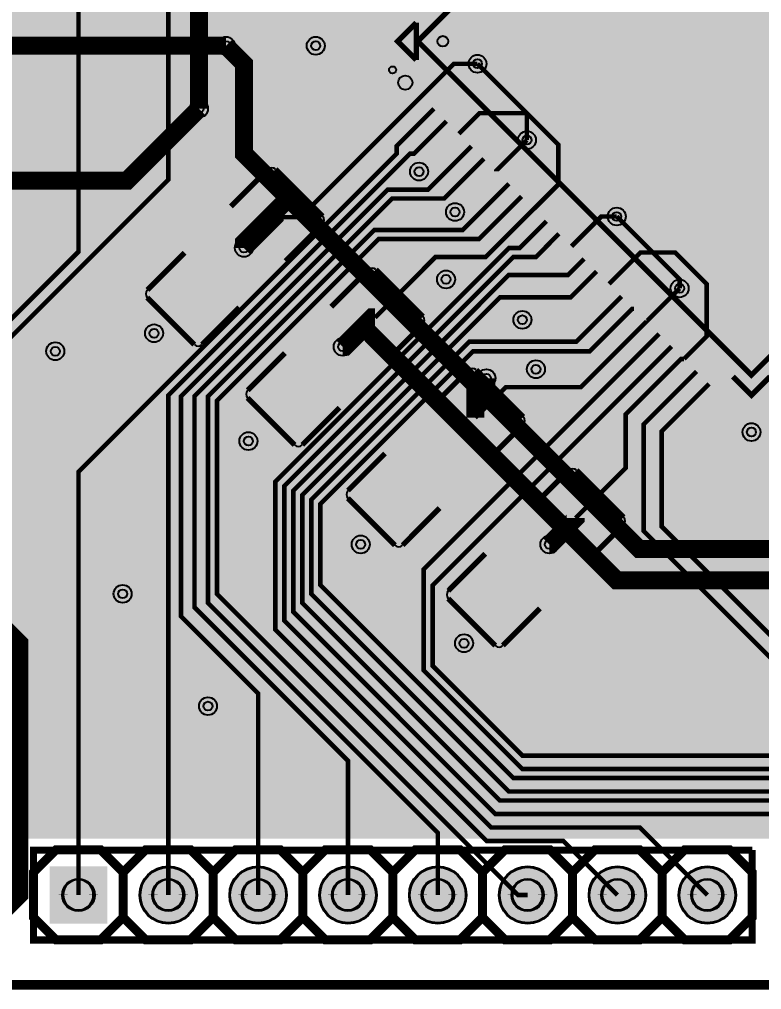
# Model space of a CAD drawing. Header units: millimetres. Extents: x -1 to 102, y -8 to 54.
# Drawn here: x 48.13 to 69.12, y -0.14 to 27.29 of the extents above; entities that cross this region are included whole.
import ezdxf

# ---------------------------------------------------------------- set-up
doc = ezdxf.new("R2010")
doc.units = ezdxf.units.MM
for name, color, linetype, true_color in [('BoardOutLine', 7, 'Continuous', 0xff00ff), ('BottomLayer', 7, 'Continuous', 0x0000ff), ('BottomSolderMaskLayer', 7, 'Continuous', 0xaa00ff), ('Document', 7, 'Continuous', 0xffffff), ('Hole', 7, 'Continuous', 0x222222), ('Multi-Layer', 7, 'Continuous', 0xc0c0c0), ('TopLayer', 7, 'Continuous', 0xff0000), ('TopPasteMaskLayer', 7, 'Continuous', 0x808080), ('TopSilkLayer', 7, 'Continuous', 0xffcc00), ('TopSolderMaskLayer', 7, 'Continuous', 0x800080)]:
    doc.layers.add(name, color=color, linetype=linetype, true_color=true_color)

msp = doc.modelspace()

# ---------------------------------------------------------------- hatches: boundary and pattern name
at = {"layer": 'BottomSilkLayer'}
msp.add_hatch(color=256, dxfattribs=at).paths.add_polyline_path([(42.44348488696983, 49.12369824739653), (91.44348488696983, 49.12369824739653), (91.44348488696983, 4.123698247396533), (42.44348488696983, 4.123698247396533), (42.44348488696983, 49.12369824739653)])
at = {"layer": 'BottomSolderMaskLayer'}
for points in [[(48.99212598425174, 3.346482092964152), (50.61772923545868, 3.346482092964152), (50.61772923545868, 1.7208788417577807), (48.99212598425174, 1.7208788417577807)], [(51.532131064262096, 2.533680467361023, 1), (53.157734315468595, 2.533680467361023, 1)], [(54.07213614427223, 2.533680467361023, 1), (55.69773939547873, 2.533680467361023, 1)], [(56.61214122428236, 2.533680467361023, 1), (58.23774447548886, 2.533680467361023, 1)], [(59.15214630429272, 2.533680467361023, 1), (60.77774955549922, 2.533680467361023, 1)], [(61.69215138430285, 2.533680467361023, 1), (63.31775463550935, 2.533680467361023, 1)], [(64.23215646431298, 2.533680467361023, 1), (65.85775971551949, 2.533680467361023, 1)], [(66.77216154432311, 2.533680467361023, 1), (68.39776479552962, 2.533680467361023, 1)]]:
    msp.add_hatch(color=256, dxfattribs=at).paths.add_polyline_path(points)
at = {"layer": 'Multi-Layer'}
for points in [[(49.017526035052015, 3.3210820421641074), (50.59232918465841, 3.3210820421641074), (50.59232918465841, 1.7462788925578252), (49.017526035052015, 1.7462788925578252)], [(51.5575311150622, 2.533680467361023, 1), (53.13233426466849, 2.533680467361023, 1)], [(54.09753619507233, 2.533680467361023, 1), (55.672339344678626, 2.533680467361023, 1)], [(56.63754127508246, 2.533680467361023, 1), (58.21234442468876, 2.533680467361023, 1)], [(59.17754635509282, 2.533680467361023, 1), (60.75234950469912, 2.533680467361023, 1)], [(61.717551435102955, 2.533680467361023, 1), (63.29235458470925, 2.533680467361023, 1)], [(64.25755651511308, 2.533680467361023, 1), (65.83235966471939, 2.533680467361023, 1)], [(66.79756159512321, 2.533680467361023, 1), (68.37236474472952, 2.533680467361023, 1)]]:
    msp.add_hatch(color=256, dxfattribs=at).paths.add_polyline_path(points)
at = {"layer": 'TopLayer'}
for points in [[(68.83413766827516, 33.38757937515879), (75.55166370332722, 26.670053340106733), (68.83413766827516, 19.952527305054673), (62.11661163322333, 26.670053340106733)], [(59.71248596845062, 25.83557092766323, -0.7853981633974483), (59.51448888549912, 26.033568010614726), (58.58113861879865, 25.10021774391414, -0.7853981633974483), (58.77913570175015, 24.902220660962644)], [(60.066054675588205, 25.48200222052576, -0.7853981633974483), (59.8680575926367, 25.679999303477256), (58.934707325936, 24.746649036776784, -0.7853981633974483), (59.132704408887506, 24.54865195382529)], [(60.41962338272556, 25.128433513388405, -0.7853981633974483), (60.22162629977406, 25.3264305963399), (59.28827603307336, 24.393080329639428, -0.7853981633974483), (59.48627311602486, 24.195083246687933)], [(60.77319208986292, 24.77486480625105, -0.7853981633974483), (60.575195006911414, 24.972861889202544), (59.641844740210715, 24.03951162250196, -0.7853981633974483), (59.83984182316222, 23.841514539550463)], [(61.12676079700027, 24.421550099621573, -0.7853981633974483), (60.92876371404877, 24.61954718257307), (59.99541344734807, 23.686196915872596, -0.7853981633974483), (60.19341053029957, 23.4881998329211)], [(61.48032950413763, 24.067727391976224, -0.7853981633974483), (61.282332421186126, 24.26572447492772), (60.348982154485654, 23.332374208227247, -0.7853981633974483), (60.54697923743716, 23.13437712527575)], [(61.83364421076722, 23.714412685346748, -0.7853981633974483), (61.635647127815716, 23.912409768298243), (60.702296861115016, 22.97905950159777, -0.7853981633974483), (60.90029394406652, 22.781062418646275)], [(62.18746691841257, 23.360589977701284, -0.7853981633974483), (61.989469835461065, 23.55858706065278), (61.05611956876059, 22.625236793952308, -0.7853981633974483), (61.254116651712096, 22.427239711000812)], [(62.54078162504193, 23.007275271071922, -0.7853981633974483), (62.34278454209043, 23.205272354023418), (61.40943427538973, 22.271922087322945, -0.7853981633974483), (61.60743135834123, 22.07392500437145)], [(55.441097282194505, 20.564135128270323), (54.219202438404864, 21.786029972059964), (55.26926593853182, 22.83609347218703), (56.49116078232146, 21.614198628397276)], [(62.89460433268728, 22.65345256342646, -0.7853981633974483), (62.69660724973578, 22.851449646377954), (61.763256983035305, 21.918099379677482, -0.7853981633974483), (61.96125406598681, 21.720102296725987)], [(63.24791903931664, 22.30013785679721, -0.7853981633974483), (63.04992195636514, 22.498134939748706), (62.11657168966467, 21.564784673048006, -0.7853981633974483), (62.31456877261617, 21.36678759009651)], [(63.60174174696199, 21.946569149659627, -0.7853981633974483), (63.40374466401049, 22.144566232611123), (62.470394397310244, 21.21121596591065, -0.7853981633974483), (62.66839148026175, 21.013218882959155)], [(63.95505645359158, 21.59300044252227, -0.7853981633974483), (63.75705937064008, 21.790997525473767), (62.823709103939606, 20.85764725877318, -0.7853981633974483), (63.02170618689111, 20.659650175821685)], [(64.30862516072894, 21.2394317353848, -0.7853981633974483), (64.11062807777743, 21.437428818336297), (63.17727781107696, 20.504078551635825, -0.7853981633974483), (63.375274894028465, 20.30608146868433)], [(64.66219386786629, 20.885863028247446, -0.7853981633974483), (64.46419678491479, 21.08386011119894), (63.530846518214545, 20.15050984449847, -0.7853981633974483), (63.72884360116605, 19.952512761546974)], [(54.23901447802905, 19.36205232410464), (53.01711963423918, 20.583947167894394), (51.967056134112454, 19.533883667767327), (53.188950977902095, 18.311988823977686)], [(65.01576257500365, 20.53229432111009, -0.7853981633974483), (64.81776549205215, 20.730291404061585), (63.8844152253519, 19.796941137361, -0.7853981633974483), (64.0824123083034, 19.598944054409504)], [(65.36933128214123, 20.17872561397262, -0.7853981633974483), (65.17133419918973, 20.376722696924116), (64.23798393248926, 19.443372430223643, -0.7853981633974483), (64.43598101544076, 19.245375347272148)], [(65.72289998927882, 19.825156906835264, -0.7853981633974483), (65.52490290632731, 20.02315398978676), (64.59155263962661, 19.089803723086288, -0.7853981633974483), (64.78954972257812, 18.891806640134792)], [(58.27744475488953, 17.727736855473722), (57.05554991109966, 18.949631699263477), (58.10561341122684, 19.99969519939043), (59.32750825501648, 18.77780035560079)], [(66.07646869641617, 19.47158819969791, -0.7853981633974483), (65.87847161346467, 19.669585282649404), (64.94512134676397, 18.736235015948704, -0.7853981633974483), (65.14311842971547, 18.53823793299721)], [(66.43003740355353, 19.118019492560325, -0.7853981633974483), (66.23204032060202, 19.31601657551182), (65.29869005390155, 18.38266630881135, -0.7853981633974483), (65.49668713685305, 18.184669225859853)], [(66.78360611069088, 18.76445078542297, -0.7853981633974483), (66.58560902773938, 18.962447868374465), (65.65225876103891, 18.02909760167388, -0.7853981633974483), (65.85025584399041, 17.831100518722383)], [(67.13717481782847, 18.4108820782855, -0.7853981633974483), (66.93917773487696, 18.608879161236995), (66.00582746817626, 17.675528894536523, -0.7853981633974483), (66.20382455112777, 17.477531811585028)], [(67.49074352496582, 18.05756737165625, -0.7853981633974483), (67.29274644201432, 18.255564454607747), (66.35939617531362, 17.322214187907047, -0.7853981633974483), (66.55739325826512, 17.12421710495555)], [(67.84431223210318, 17.703744664010788, -0.7853981633974483), (67.64631514915168, 17.901741746962283), (66.71296488245098, 16.968391480261698, -0.7853981633974483), (66.91096196540248, 16.770394397310202)], [(57.075361950723845, 16.525654051308152), (55.853467106934204, 17.747548895097793), (54.80340360680725, 16.697485394970954), (56.02529845059689, 15.475590551181199)], [(68.19762693873254, 17.350429957381312, -0.7853981633974483), (67.99962985578104, 17.548427040332808), (67.06627958908057, 16.61507677363222, -0.7853981633974483), (67.26427667203207, 16.417079690680726)], [(61.11376682753371, 14.891389382778925), (59.89187198374407, 16.113284226568567), (60.94193548387102, 17.16334772669552), (62.16383032766066, 15.941452882905878)], [(59.911684023368025, 13.689306578613241), (58.68978917957838, 14.911201422402996), (57.6397256794512, 13.86113792227593), (58.86162052324107, 12.639243078486288)], [(63.950114300228506, 12.055118110236322), (62.728219456438865, 13.277012954025963), (63.778282956566045, 14.32707645415303), (65.00017780035569, 13.105181610363275)], [(62.74803149606305, 10.853035306070637), (61.52613665227318, 12.074930149860393), (60.476073152146455, 11.024866649733326), (61.6979679959361, 9.802971805943685)]]:
    msp.add_hatch(color=256, dxfattribs=at).paths.add_polyline_path(points)
at = {"layer": 'TopPasteMaskLayer'}
for points in [[(68.83413766827516, 33.38757937515879), (75.55166370332722, 26.670053340106733), (68.83413766827516, 19.952527305054673), (62.11661163322333, 26.670053340106733)], [(59.71248596845062, 25.83557092766323, -0.7853981633974483), (59.51448888549912, 26.033568010614726), (58.58113861879865, 25.10021774391414, -0.7853981633974483), (58.77913570175015, 24.902220660962644)], [(60.066054675588205, 25.48200222052576, -0.7853981633974483), (59.8680575926367, 25.679999303477256), (58.934707325936, 24.746649036776784, -0.7853981633974483), (59.132704408887506, 24.54865195382529)], [(60.41962338272556, 25.128433513388405, -0.7853981633974483), (60.22162629977406, 25.3264305963399), (59.28827603307336, 24.393080329639428, -0.7853981633974483), (59.48627311602486, 24.195083246687933)], [(60.77319208986292, 24.77486480625105, -0.7853981633974483), (60.575195006911414, 24.972861889202544), (59.641844740210715, 24.03951162250196, -0.7853981633974483), (59.83984182316222, 23.841514539550463)], [(61.12676079700027, 24.421550099621573, -0.7853981633974483), (60.92876371404877, 24.61954718257307), (59.99541344734807, 23.686196915872596, -0.7853981633974483), (60.19341053029957, 23.4881998329211)], [(61.48032950413763, 24.067727391976224, -0.7853981633974483), (61.282332421186126, 24.26572447492772), (60.348982154485654, 23.332374208227247, -0.7853981633974483), (60.54697923743716, 23.13437712527575)], [(61.83364421076722, 23.714412685346748, -0.7853981633974483), (61.635647127815716, 23.912409768298243), (60.702296861115016, 22.97905950159777, -0.7853981633974483), (60.90029394406652, 22.781062418646275)], [(62.18746691841257, 23.360589977701284, -0.7853981633974483), (61.989469835461065, 23.55858706065278), (61.05611956876059, 22.625236793952308, -0.7853981633974483), (61.254116651712096, 22.427239711000812)], [(62.54078162504193, 23.007275271071922, -0.7853981633974483), (62.34278454209043, 23.205272354023418), (61.40943427538973, 22.271922087322945, -0.7853981633974483), (61.60743135834123, 22.07392500437145)], [(62.89460433268728, 22.65345256342646, -0.7853981633974483), (62.69660724973578, 22.851449646377954), (61.763256983035305, 21.918099379677482, -0.7853981633974483), (61.96125406598681, 21.720102296725987)], [(55.37038354076708, 20.63484886969775), (55.10858521717046, 20.896672593345215), (55.10858521717046, 21.038100076200294), (55.32418084836172, 21.253695707391444), (55.32418084836172, 21.395097790195678), (55.050165100330105, 21.66911353822718), (54.90876301752587, 21.66911353822718), (54.693167386334835, 21.453517907035916), (54.551739903479756, 21.453517907035916), (54.28991617983229, 21.715316230632425), (54.28991617983229, 21.856743713487504), (55.19855219710439, 22.76537973075949), (55.33997967995947, 22.76537973075949), (56.42044704089403, 21.684912369824815), (56.42044704089403, 21.54348488696985), (55.51181102362193, 20.63484886969775)], [(63.24791903931664, 22.30013785679721, -0.7853981633974483), (63.04992195636514, 22.498134939748706), (62.11657168966467, 21.564784673048006, -0.7853981633974483), (62.31456877261617, 21.36678759009651)], [(63.60174174696199, 21.946569149659627, -0.7853981633974483), (63.40374466401049, 22.144566232611123), (62.470394397310244, 21.21121596591065, -0.7853981633974483), (62.66839148026175, 21.013218882959155)], [(63.95505645359158, 21.59300044252227, -0.7853981633974483), (63.75705937064008, 21.790997525473767), (62.823709103939606, 20.85764725877318, -0.7853981633974483), (63.02170618689111, 20.659650175821685)], [(64.30862516072894, 21.2394317353848, -0.7853981633974483), (64.11062807777743, 21.437428818336297), (63.17727781107696, 20.504078551635825, -0.7853981633974483), (63.375274894028465, 20.30608146868433)], [(64.66219386786629, 20.885863028247446, -0.7853981633974483), (64.46419678491479, 21.08386011119894), (63.530846518214545, 20.15050984449847, -0.7853981633974483), (63.72884360116605, 19.952512761546974)], [(65.01576257500365, 20.53229432111009, -0.7853981633974483), (64.81776549205215, 20.730291404061585), (63.8844152253519, 19.796941137361, -0.7853981633974483), (64.0824123083034, 19.598944054409504)], [(54.16830073660162, 19.432766065532178), (53.90647701295393, 19.6945643891288), (53.76504953009908, 19.6945643891288), (53.549453898907814, 19.47896875793765), (53.40805181610358, 19.47896875793765), (53.13403606807219, 19.75298450596904), (53.13403606807219, 19.894386588773273), (53.349631699263455, 20.109982219964536), (53.349631699263455, 20.2514097028195), (53.087833375666605, 20.513233426466968), (52.94640589281198, 20.513233426466968), (52.03776987553965, 19.604597409194866), (52.03776987553965, 19.463169926340015), (53.11823723647444, 18.38270256540511), (53.25966471932952, 18.38270256540511), (54.16830073660162, 19.291338582677326)], [(65.36933128214123, 20.17872561397262, -0.7853981633974483), (65.17133419918973, 20.376722696924116), (64.23798393248926, 19.443372430223643, -0.7853981633974483), (64.43598101544076, 19.245375347272148)], [(65.72289998927882, 19.825156906835264, -0.7853981633974483), (65.52490290632731, 20.02315398978676), (64.59155263962661, 19.089803723086288, -0.7853981633974483), (64.78954972257812, 18.891806640134792)], [(58.206731013462104, 17.79845059690126), (57.94493268986548, 18.06027432054873), (57.94493268986548, 18.201701803403694), (58.16052832105652, 18.417297434594957), (58.16052832105652, 18.558699517399077), (57.88651257302536, 18.83271526543058), (57.74511049022112, 18.83271526543058), (57.52951485902963, 18.617119634239316), (57.38808737617478, 18.617119634239316), (57.126263652527314, 18.87891795783605), (57.126263652527314, 19.020345440690903), (58.03489966979919, 19.92898145796289), (58.17632715265427, 19.92898145796289), (59.25679451358906, 18.848514097028215), (59.25679451358906, 18.70708661417325), (58.348158496316955, 17.79845059690126)], [(66.07646869641617, 19.47158819969791, -0.7853981633974483), (65.87847161346467, 19.669585282649404), (64.94512134676397, 18.736235015948704, -0.7853981633974483), (65.14311842971547, 18.53823793299721)], [(66.43003740355353, 19.118019492560325, -0.7853981633974483), (66.23204032060202, 19.31601657551182), (65.29869005390155, 18.38266630881135, -0.7853981633974483), (65.49668713685305, 18.184669225859853)], [(66.78360611069088, 18.76445078542297, -0.7853981633974483), (66.58560902773938, 18.962447868374465), (65.65225876103891, 18.02909760167388, -0.7853981633974483), (65.85025584399041, 17.831100518722383)], [(67.13717481782847, 18.4108820782855, -0.7853981633974483), (66.93917773487696, 18.608879161236995), (66.00582746817626, 17.675528894536523, -0.7853981633974483), (66.20382455112777, 17.477531811585028)], [(67.49074352496582, 18.05756737165625, -0.7853981633974483), (67.29274644201432, 18.255564454607747), (66.35939617531362, 17.322214187907047, -0.7853981633974483), (66.55739325826512, 17.12421710495555)], [(67.84431223210318, 17.703744664010788, -0.7853981633974483), (67.64631514915168, 17.901741746962283), (66.71296488245098, 16.968391480261698, -0.7853981633974483), (66.91096196540248, 16.770394397310202)], [(57.00464820929642, 16.596367792735577), (56.74282448564918, 16.858166116332313), (56.6013970027941, 16.858166116332313), (56.38580137160284, 16.64257048514105), (56.244399288798604, 16.64257048514105), (55.970383540767216, 16.916586233172552), (55.970383540767216, 17.057988315976786), (56.18597917195825, 17.273583947167936), (56.18597917195825, 17.4150114300229), (55.92418084836186, 17.676835153670368), (55.78275336550678, 17.676835153670368), (54.87411734823468, 16.768199136398266), (54.87411734823468, 16.626771653543415), (55.95458470916947, 15.546304292608625), (56.09601219202432, 15.546304292608625), (57.00464820929642, 16.454940309880726)], [(68.19762693873254, 17.350429957381312, -0.7853981633974483), (67.99962985578104, 17.548427040332808), (67.06627958908057, 16.61507677363222, -0.7853981633974483), (67.26427667203207, 16.417079690680726)], [(61.043053086106056, 14.962103124206237), (60.78125476250966, 15.223926847853704), (60.78125476250966, 15.365354330708783), (60.996850393700925, 15.580949961899933), (60.996850393700925, 15.722352044704166), (60.72283464566931, 15.996367792735555), (60.581432562865075, 15.996367792735555), (60.36583693167381, 15.780772161544405), (60.22440944881896, 15.780772161544405), (59.96258572517149, 16.042570485141027), (59.96258572517149, 16.183997967995992), (60.871221742443595, 17.092633985268094), (61.012649225298446, 17.092633985268094), (62.093116586233236, 16.012166624333304), (62.093116586233236, 15.870739141478339), (61.184480568961135, 14.962103124206237)], [(59.8409702819406, 13.76002032004078), (59.57914655829313, 14.021818643637289), (59.43771907543805, 14.021818643637289), (59.22212344424679, 13.80622301244614), (59.080721361442784, 13.80622301244614), (58.80670561341117, 14.080238760477528), (58.80670561341117, 14.221640843281762), (59.02230124460266, 14.437236474473025), (59.02230124460266, 14.57866395732799), (58.76050292100581, 14.840487680975457), (58.61907543815073, 14.840487680975457), (57.710439420878856, 13.931851663703469), (57.710439420878856, 13.79042418084839), (58.790906781813646, 12.709956819913714), (58.9323342646685, 12.709956819913714), (59.8409702819406, 13.618592837185702)], [(63.87940055880108, 12.125831851663747), (63.61760223520446, 12.387655575311214), (63.61760223520446, 12.52908305816618), (63.83319786639572, 12.744678689357443), (63.83319786639572, 12.886080772161563), (63.559182118364106, 13.160096520193179), (63.4177800355601, 13.160096520193179), (63.202184404368836, 12.944500889001802), (63.06075692151376, 12.944500889001802), (62.79893319786652, 13.206299212598424), (62.79893319786652, 13.347726695453503), (63.70756921513839, 14.25636271272549), (63.84899669799347, 14.25636271272549), (64.92946405892803, 13.175895351790814), (64.92946405892803, 13.034467868935849), (64.02082804165616, 12.125831851663747)], [(62.677317754635624, 10.923749047498177), (62.41549403098793, 11.185547371094799), (62.274066548133305, 11.185547371094799), (62.058470916941815, 10.969951739903536), (61.91706883413758, 10.969951739903536), (61.64305308610619, 11.243967487935038), (61.64305308610619, 11.385369570739158), (61.858648717297456, 11.600965201930535), (61.858648717297456, 11.742392684785386), (61.596850393700834, 12.004216408432853), (61.45542291084598, 12.004216408432853), (60.54678689357365, 11.095580391160865), (60.54678689357365, 10.9541529083059), (61.62725425450844, 9.87368554737111), (61.76868173736352, 9.87368554737111), (62.677317754635624, 10.782321564643212)]]:
    msp.add_hatch(color=256, dxfattribs=at).paths.add_polyline_path(points)
at = {"layer": 'TopSilkLayer'}
msp.add_hatch(color=256, dxfattribs=at).paths.add_polyline_path([(59.35415290830588, 27.197358394716844), (58.826847853695654, 26.670053340106733), (59.35415290830588, 26.142748285496623)])
at = {"layer": 'TopSolderMaskLayer'}
for points in [[(68.83413766827516, 33.42350030172338), (75.58758476571529, 26.670053204283363), (68.83413766827516, 19.916606106843346), (62.08069057083526, 26.670053204283363)], [(58.78227928479569, 28.540562667470372, -0.7853981633974483), (58.54836110551773, 28.3066444881924), (59.51134530245358, 27.203963621582457, -0.7853981633974483), (59.74526348173154, 27.437881800860428)], [(59.815111816568475, 25.832427344617795, -0.7853981633974483), (59.58119363729051, 26.066345523895766), (58.478512770680794, 25.103361326959575, -0.7853981633974483), (58.71243094995876, 24.869443147681604)], [(60.16868052370606, 25.478858637480325, -0.7853981633974483), (59.934762344428094, 25.712776816758296), (58.83208147781815, 24.74979261982222, -0.7853981633974483), (59.065999657096114, 24.51587444054425)], [(60.522249230843414, 25.12528993034297, -0.7853981633974483), (60.28833105156545, 25.35920810962094), (59.185650184955506, 24.396223912684864, -0.7853981633974483), (59.41956836423347, 24.162305733406892)], [(60.87581793798077, 24.771721223205613, -0.7853981633974483), (60.641899758702806, 25.005639402483585), (59.53921889209286, 24.042655205547394, -0.7853981633974483), (59.773137071370826, 23.808737026269423)], [(61.229386645118126, 24.418406516576137, -0.7853981633974483), (60.99546846584016, 24.65232469585411), (59.89278759923022, 23.689340498918032, -0.7853981633974483), (60.12670577850818, 23.45542231964006)], [(61.58295535225548, 24.064583808930788, -0.7853981633974483), (61.34903717297752, 24.29850198820876), (60.2463563063678, 23.335517791272682, -0.7853981633974483), (60.480274485645765, 23.10159961199471)], [(61.93627005888507, 23.711269102301312, -0.7853981633974483), (61.70235187960711, 23.945187281579283), (60.59967101299716, 22.982203084643206, -0.7853981633974483), (60.83358919227513, 22.748284905365235)], [(62.29009276653065, 23.35744639465585, -0.7853981633974483), (62.056174587252684, 23.59136457393382), (60.95349372064251, 22.628380376997743, -0.7853981633974483), (61.18741189992048, 22.394462197719772)], [(62.64340747315978, 23.004131688026487, -0.7853981633974483), (62.40948929388182, 23.238049867304458), (61.306808427271875, 22.27506567036838, -0.7853981633974483), (61.54072660654984, 22.04114749109041)], [(55.444039369665916, 20.530741067567646), (54.18034533511968, 21.78855761892555), (55.26632993334397, 22.869491266489263), (56.5300239678902, 21.61167471513113)], [(62.99723018080536, 22.650308980381023, -0.7853981633974483), (62.763312001527396, 22.884227159658995), (61.660631134917224, 21.921242962722918, -0.7853981633974483), (61.89454931419519, 21.687324783444947)], [(63.35054488743472, 22.29699427375166, -0.7853981633974483), (63.11662670815676, 22.530912453029632), (62.013945841546814, 21.567928256093555, -0.7853981633974483), (62.24786402082478, 21.334010076815584)], [(63.70436759508007, 21.94342556661419, -0.7853981633974483), (63.47044941580211, 22.177343745892163), (62.367768549192164, 21.214359548956086, -0.7853981633974483), (62.60168672847013, 20.980441369678115)], [(64.05768230170966, 21.589856859476836, -0.7853981633974483), (63.8237641224317, 21.823775038754807), (62.721083255821526, 20.860790841818616, -0.7853981633974483), (62.95500143509949, 20.626872662540645)], [(64.41125100884702, 21.236288152339366, -0.7853981633974483), (64.17733282956905, 21.470206331617337), (63.07465196295888, 20.50722213468126, -0.7853981633974483), (63.308570142236846, 20.27330395540329)], [(64.76481971598437, 20.88271944520201, -0.7853981633974483), (64.53090153670641, 21.11663762447998), (63.428220670096465, 20.153653427543905, -0.7853981633974483), (63.66213884937443, 19.919735248265933)], [(54.27787158131423, 19.359523183799183), (53.01417754676777, 20.617339735157316), (51.92819294854371, 19.53640608759372), (53.191886983089944, 18.2785895362357)], [(65.11838842312173, 20.529150738064654, -0.7853981633974483), (64.88447024384377, 20.763068917342625), (63.78178937723382, 19.800084720406435, -0.7853981633974483), (64.01570755651179, 19.566166541128464)], [(65.47195713025931, 20.175582030927185, -0.7853981633974483), (65.23803895098135, 20.409500210205156), (64.13535808437118, 19.44651601326908, -0.7853981633974483), (64.36927626364914, 19.212597833991108)], [(58.28038423566818, 17.694343541491094), (57.01669020112172, 18.952160092849113), (58.102674799346005, 20.033093740412482), (59.36636883389224, 18.775277189054577)], [(65.82552583739667, 19.82201332378983, -0.7853981633974483), (65.5916076581187, 20.0559315030678), (64.48892679150853, 19.092947306131723, -0.7853981633974483), (64.7228449707865, 18.859029126853752)], [(66.17909454453402, 19.46844461665236, -0.7853981633974483), (65.94517636525606, 19.70236279593033), (64.84249549864612, 18.739378598994254, -0.7853981633974483), (65.07641367792408, 18.505460419716282)], [(66.53266325167138, 19.11487590951489, -0.7853981633974483), (66.29874507239342, 19.34879408879286), (65.1960642057837, 18.385809891856784, -0.7853981633974483), (65.42998238506166, 18.151891712578813)], [(66.88623195880874, 18.761307202377534, -0.7853981633974483), (66.65231377953077, 18.995225381655505), (65.54963291292106, 18.032241184719314, -0.7853981633974483), (65.78355109219902, 17.798323005441343)], [(67.23980066594632, 18.407738495240064, -0.7853981633974483), (67.00588248666836, 18.641656674518035), (65.90320162005841, 17.67867247758196, -0.7853981633974483), (66.13711979933638, 17.444754298303987)], [(67.59336937308368, 18.054423788610702, -0.7853981633974483), (67.35945119380571, 18.288341967888673), (66.25677032719577, 17.325357770952596, -0.7853981633974483), (66.49068850647373, 17.091439591674625)], [(67.94693808022103, 17.700601080965352, -0.7853981633974483), (67.71301990094307, 17.934519260243324), (66.61033903433312, 16.971535063307133, -0.7853981633974483), (66.84425721361109, 16.737616884029162)], [(57.11422513629259, 16.52312565772263), (55.850531101746355, 17.780942209080536), (54.76454650352207, 16.700008561517166), (56.0282405380683, 15.442192010159147)], [(68.3002527868504, 17.347286374335877, -0.7853981633974483), (68.06633460757243, 17.581204553613848), (66.96365374096271, 16.618220356677657, -0.7853981633974483), (67.19757192024068, 16.384302177399686)], [(61.11670283272156, 14.857990841756873), (59.853008798175324, 16.11580739311478), (60.93899339639961, 17.196741040678262), (62.20268743094584, 15.938924489320243)], [(59.95054373334597, 13.686780425187294), (58.68684969879973, 14.944596976545427), (57.60086510057545, 13.863663328981943), (58.86455913512191, 12.605846777623924)], [(63.95305638769992, 12.021724049533645), (62.68936235315391, 13.27954060089155), (63.7753469513782, 14.360474248455148), (65.0390409859242, 13.10265769709713)], [(62.78688859934823, 10.850506165765182), (61.52319456480177, 12.108322717123201), (60.43720996657771, 11.027389069559604), (61.700904001123945, 9.769572518201699)], [(48.99212598425174, 3.346482092964152), (50.61772923545868, 3.346482092964152), (50.61772923545868, 1.7208788417577807), (48.99212598425174, 1.7208788417577807)], [(51.532131064262096, 2.533680467361023, 1), (53.157734315468595, 2.533680467361023, 1)], [(54.07213614427223, 2.533680467361023, 1), (55.69773939547873, 2.533680467361023, 1)], [(56.61214122428236, 2.533680467361023, 1), (58.23774447548886, 2.533680467361023, 1)], [(59.15214630429272, 2.533680467361023, 1), (60.77774955549922, 2.533680467361023, 1)], [(61.69215138430285, 2.533680467361023, 1), (63.31775463550935, 2.533680467361023, 1)], [(64.23215646431298, 2.533680467361023, 1), (65.85775971551949, 2.533680467361023, 1)], [(66.77216154432311, 2.533680467361023, 1), (68.39776479552962, 2.533680467361023, 1)]]:
    msp.add_hatch(color=256, dxfattribs=at).paths.add_polyline_path(points)

# ---------------------------------------------------------------- linework, layer by layer
at = {"layer": 'BoardOutLine', "const_width": 0.25400050800101603}
msp.add_lwpolyline([(97.05994411988809, 0), (0, 0)], dxfattribs=at)
at = {"layer": 'BottomLayer'}
for points, const_width in [([(92.98501397002792, 50.793522987046), (92.95760731521455, 50.793522987046), (89.66217932435848, 47.49809499619005), (54.991109982219996, 47.49809499619005), (53.21310642621279, 45.720091440182955), (53.21310642621279, 24.765049530099077)], 0.5080010160020321), ([(49.80492760985521, 50.793776987554), (49.80492760985521, 20.721869443739024), (39.75107950215897, 10.66802133604267), (21.59004318008624, 10.66802133604267), (19.685039370078584, 12.573025146050327)], 0.12700025400050802), ([(52.344932689865345, 50.793776987554), (52.344932689865345, 22.754660909321956), (39.87858775717564, 10.28577597155197), (23.874015748031525, 10.28577597155197), (23.49555499111011, 9.904775209550507)], 0.12700025400050802), ([(57.277106616713354, 18.03403606807217), (57.34582169164355, 18.03403606807217), (57.88260096520207, 18.57081534163069), (65.02461264922522, 11.428778257556587), (72.64462788925584, 11.428778257556587), (83.56664973329953, 22.35080010160027), (86.48765557531124, 22.35080010160027), (88.01165862331732, 23.87480314960635), (88.01165862331732, 28.31981203962414), (85.47165354330718, 30.859817119634272), (83.56664973329953, 30.859817119634272), (72.7716281432563, 41.654838709677506), (64.77061214122432, 41.654838709677506), (53.97510795021594, 30.859334518669016), (53.97510795021594, 30.353086106172327)], 0.5080010160020321), ([(55.88011176022337, 30.353060706121482), (55.75311150622292, 30.353060706121482), (55.372110744221345, 30.734061468122945), (65.5321310642621, 40.89408178816359), (72.2631445262889, 40.89408178816359), (83.18516637033258, 29.972059944119906), (85.09017018034024, 29.972059944119906), (87.12217424434834, 27.9400558801118), (87.12217424434834, 24.1300482600966), (86.23317246634497, 23.241046482092997), (83.18516637033258, 23.241046482092997), (72.2631445262889, 12.319024638049314), (65.65913131826255, 12.319024638049314), (54.48310896621797, 23.49504699009401), (54.48310896621797, 26.035052070104143), (53.97510795021594, 26.54305308610617)], 0.5080010160020321), ([(62.484124968249944, 23.876047752095587), (62.484124968249944, 24.638049276098627), (61.087122174244314, 26.035052070104143)], 0.12700025400050802), ([(54.48310896621797, 20.828041656083315), (54.48310896621797, 20.97531115062236), (55.742976885953794, 22.235179070358186)], 0.5080010160020321), ([(66.80213360426706, 19.68503937007881), (66.80213360426706, 19.939039878079825), (65.02413004826008, 21.717043434086918)], 0.12700025400050802), ([(61.341122682245214, 17.145034290068565), (61.341122682245214, 17.03627127254265), (61.141503683007386, 16.836652273304708)], 0.5080010160020321), ([(63.11912623825242, 12.446024892049877), (63.15308610617217, 12.446024892049877), (63.58023876047764, 12.873177546355123)], 0.5080010160020321)]:
    msp.add_lwpolyline(points, dxfattribs=dict(at, const_width=const_width))
at = {"layer": 'BottomSolderMaskLayer'}
for centre, radius in [((52.344932689865345, 2.533680467361023), 0.8128016256032513), ((54.88493776987548, 2.533680467361023), 0.8128016256032513), ((57.42494284988561, 2.533680467361023), 0.8128016256032513), ((59.96494792989597, 2.533680467361023), 0.8128016256032513), ((62.5049530099061, 2.533680467361023), 0.8128016256032513), ((65.04495808991624, 2.533680467361023), 0.8128016256032513), ((67.58496316992637, 2.533680467361023), 0.8128016256032513), ((49.80492760985521, 2.533680467361023), 0.45883962735667416), ((52.344932689865345, 2.533680467361023), 0.45883962735667416), ((54.88493776987548, 2.533680467361023), 0.45883962735667416), ((57.42494284988561, 2.533680467361023), 0.45883962735667416), ((59.96494792989597, 2.533680467361023), 0.45883962735667416), ((62.5049530099061, 2.533680467361023), 0.45883962735667416), ((65.04495808991624, 2.533680467361023), 0.45883962735667416), ((67.58496316992637, 2.533680467361023), 0.45883962735667416)]:
    msp.add_circle(centre, radius, dxfattribs=at)
at = {"layer": 'Document', "const_width": 0.25400050800101603}
for points in [[(63.769875539750956, 1.9050038100076563), (63.13487426974848, 1.2700025400050663), (61.86512573025152, 1.2700025400050663), (61.23012446024882, 1.9050038100076563), (60.59512319024634, 1.2700025400050663), (59.32512065024116, 1.2700025400050663), (58.690119380238684, 1.9050038100076563), (58.05511811023621, 1.2700025400050663), (56.78511557023103, 1.2700025400050663), (56.15011430022855, 1.9050038100076563), (55.515113030226075, 1.2700025400050663), (54.245110490220895, 1.2700025400050663), (53.61010922021842, 1.9050038100076563), (52.97510795021594, 1.2700025400050663), (51.70510541021076, 1.2700025400050663), (51.07010414020829, 1.9050038100076563), (50.43510287020581, 1.2700025400050663), (49.16510033020063, 1.2700025400050663), (48.530099060198154, 1.9050038100076563), (48.530099060198154, 3.1750063500127226), (49.16510033020063, 3.8100076200153126), (50.43510287020581, 3.8100076200153126), (51.07010414020829, 3.1750063500127226), (51.70510541021076, 3.8100076200153126), (52.97510795021594, 3.8100076200153126), (53.61010922021842, 3.1750063500127226), (54.245110490220895, 3.8100076200153126), (55.515113030226075, 3.8100076200153126), (56.15011430022855, 3.1750063500127226), (56.78511557023103, 3.8100076200153126), (58.05511811023621, 3.8100076200153126), (58.690119380238684, 3.1750063500127226), (59.32512065024116, 3.8100076200153126), (60.59512319024634, 3.8100076200153126), (61.23012446024882, 3.1750063500127226), (61.86512573025152, 3.8100076200153126), (63.13487426974848, 3.8100076200153126), (63.769875539750956, 3.1750063500127226), (64.40487680975343, 3.8100076200153126), (65.67487934975861, 3.8100076200153126), (66.30988061976109, 3.1750063500127226), (66.30988061976109, 1.9050038100076563), (65.67487934975861, 1.2700025400050663), (64.40487680975343, 1.2700025400050663), (63.769875539750956, 1.9050038100076563), (63.769875539750956, 3.1750063500127226)], [(66.30988061976109, 3.1750063500127226), (66.94488188976379, 3.8100076200153126), (68.21488442976874, 3.8100076200153126), (68.84988569977122, 3.1750063500127226), (68.84988569977122, 1.9050038100076563), (68.21488442976874, 1.2700025400050663), (66.94488188976379, 1.2700025400050663), (66.30988061976109, 1.9050038100076563)], [(51.07010414020829, 3.1750063500127226), (51.07010414020829, 1.9050038100076563)], [(53.61010922021842, 3.1750063500127226), (53.61010922021842, 1.9050038100076563)], [(56.15011430022855, 3.1750063500127226), (56.15011430022855, 1.9050038100076563)], [(58.690119380238684, 3.1750063500127226), (58.690119380238684, 1.9050038100076563)], [(61.23012446024882, 3.1750063500127226), (61.23012446024882, 1.9050038100076563)], [(97.0342646685292, -0.012649225298332567), (-0.02567945135899663, -0.012649225298332567)]]:
    msp.add_lwpolyline(points, dxfattribs=at)
for points in [[(49.36761493522977, 2.542672085344293), (49.36761493522977, 2.5373888747777755), (49.36761493522977, 2.542672085344293)], [(49.36761493522977, 2.542672085344293), (49.36761493522977, 2.5373888747777755), (49.36761493522977, 2.542672085344293)], [(49.37518415036834, 2.542545085090296), (49.37518415036834, 2.5374650749301964), (49.37518415036834, 2.542545085090296)], [(50.224993649987255, 2.542545085090296), (50.224993649987255, 2.5374650749301964), (50.224993649987255, 2.542545085090296)], [(50.232689865379825, 2.542672085344293), (50.232689865379825, 2.5373888747777755), (50.232689865379825, 2.542672085344293)], [(50.232689865379825, 2.542672085344293), (50.232689865379825, 2.5373888747777755), (50.232689865379825, 2.542672085344293)], [(51.90762001524013, 2.542672085344293), (51.90762001524013, 2.5373888747777755), (51.90762001524013, 2.542672085344293)], [(51.90762001524013, 2.542672085344293), (51.90762001524013, 2.5373888747777755), (51.90762001524013, 2.542672085344293)], [(51.91518923037847, 2.542545085090296), (51.91518923037847, 2.5374650749301964), (51.91518923037847, 2.542545085090296)], [(52.76499872999739, 2.542545085090296), (52.76499872999739, 2.5374650749301964), (52.76499872999739, 2.542545085090296)], [(52.77269494538996, 2.542672085344293), (52.77269494538996, 2.5373888747777755), (52.77269494538996, 2.542672085344293)], [(52.77269494538996, 2.542672085344293), (52.77269494538996, 2.5373888747777755), (52.77269494538996, 2.542672085344293)], [(54.44762509525026, 2.542672085344293), (54.44762509525026, 2.5373888747777755), (54.44762509525026, 2.542672085344293)], [(54.44762509525026, 2.542672085344293), (54.44762509525026, 2.5373888747777755), (54.44762509525026, 2.542672085344293)], [(54.455194310388606, 2.542545085090296), (54.455194310388606, 2.5374650749301964), (54.455194310388606, 2.542545085090296)], [(55.30500381000775, 2.542545085090296), (55.30500381000775, 2.5374650749301964), (55.30500381000775, 2.542545085090296)], [(55.31270002540009, 2.542672085344293), (55.31270002540009, 2.5373888747777755), (55.31270002540009, 2.542672085344293)], [(55.31270002540009, 2.542672085344293), (55.31270002540009, 2.5373888747777755), (55.31270002540009, 2.542672085344293)], [(56.98763017526039, 2.542672085344293), (56.98763017526039, 2.5373888747777755), (56.98763017526039, 2.542672085344293)], [(56.98763017526039, 2.542672085344293), (56.98763017526039, 2.5373888747777755), (56.98763017526039, 2.542672085344293)], [(56.99519939039874, 2.542545085090296), (56.99519939039874, 2.5374650749301964), (56.99519939039874, 2.542545085090296)], [(57.84500889001788, 2.542545085090296), (57.84500889001788, 2.5374650749301964), (57.84500889001788, 2.542545085090296)], [(57.85270510541022, 2.542672085344293), (57.85270510541022, 2.5373888747777755), (57.85270510541022, 2.542672085344293)], [(57.85270510541022, 2.542672085344293), (57.85270510541022, 2.5373888747777755), (57.85270510541022, 2.542672085344293)], [(59.527635255270525, 2.542672085344293), (59.527635255270525, 2.5373888747777755), (59.527635255270525, 2.542672085344293)], [(59.527635255270525, 2.542672085344293), (59.527635255270525, 2.5373888747777755), (59.527635255270525, 2.542672085344293)], [(59.5352044704091, 2.542545085090296), (59.5352044704091, 2.5374650749301964), (59.5352044704091, 2.542545085090296)], [(60.38501397002801, 2.542545085090296), (60.38501397002801, 2.5374650749301964), (60.38501397002801, 2.542545085090296)], [(60.39271018542058, 2.542672085344293), (60.39271018542058, 2.5373888747777755), (60.39271018542058, 2.542672085344293)], [(60.39271018542058, 2.542672085344293), (60.39271018542058, 2.5373888747777755), (60.39271018542058, 2.542672085344293)], [(62.067386334772664, 2.542672085344293), (62.067386334772664, 2.5373888747777755), (62.067386334772664, 2.542672085344293)], [(62.067386334772664, 2.542672085344293), (62.067386334772664, 2.5373888747777755), (62.067386334772664, 2.542672085344293)], [(62.07495554991101, 2.542545085090296), (62.07495554991101, 2.5374650749301964), (62.07495554991101, 2.542545085090296)], [(62.92476504953015, 2.542545085090296), (62.92476504953015, 2.5374650749301964), (62.92476504953015, 2.542545085090296)], [(62.932461264922495, 2.542672085344293), (62.932461264922495, 2.5373888747777755), (62.932461264922495, 2.542672085344293)], [(62.932461264922495, 2.542672085344293), (62.932461264922495, 2.5373888747777755), (62.932461264922495, 2.542672085344293)], [(64.6073914147828, 2.542672085344293), (64.6073914147828, 2.5373888747777755), (64.6073914147828, 2.542672085344293)], [(64.6073914147828, 2.542672085344293), (64.6073914147828, 2.5373888747777755), (64.6073914147828, 2.542672085344293)], [(64.61496062992137, 2.542545085090296), (64.61496062992137, 2.5374650749301964), (64.61496062992137, 2.542545085090296)], [(65.46477012954028, 2.542545085090296), (65.46477012954028, 2.5374650749301964), (65.46477012954028, 2.542545085090296)], [(65.47246634493285, 2.542672085344293), (65.47246634493285, 2.5373888747777755), (65.47246634493285, 2.542672085344293)], [(65.47246634493285, 2.542672085344293), (65.47246634493285, 2.5373888747777755), (65.47246634493285, 2.542672085344293)], [(67.14739649479293, 2.542672085344293), (67.14739649479293, 2.5373888747777755), (67.14739649479293, 2.542672085344293)], [(67.14739649479293, 2.542672085344293), (67.14739649479293, 2.5373888747777755), (67.14739649479293, 2.542672085344293)], [(67.1549657099315, 2.542545085090296), (67.1549657099315, 2.5374650749301964), (67.1549657099315, 2.542545085090296)], [(68.00477520955042, 2.542545085090296), (68.00477520955042, 2.5374650749301964), (68.00477520955042, 2.542545085090296)], [(68.01247142494299, 2.542672085344293), (68.01247142494299, 2.5373888747777755), (68.01247142494299, 2.542672085344293)], [(68.01247142494299, 2.542672085344293), (68.01247142494299, 2.5373888747777755), (68.01247142494299, 2.542672085344293)]]:
    msp.add_lwpolyline(points, close=True, dxfattribs=at)
at = {"layer": 'Document'}
msp.add_circle((59.04572009144022, 25.50269240538489), 0.19989839979679963, dxfattribs=at)
for centre, radius, start, end in [((49.80010160020311, 2.542672309201066), 0.43253746507493024, 359.9999703628616, 180.00002966787437), ((49.80010160020311, 2.542672309201066), 0.43253746507493024, 359.9999703628616, 180.00002966787437), ((49.80010160020311, 2.542570492977916), 0.424942849885758, 359.9999987925817, 180.00000120741825), ((52.34010668021324, 2.542672309201066), 0.43253746507493024, 359.9999703628616, 180.00002966787437), ((52.34010668021324, 2.542672309201066), 0.43253746507493024, 359.9999703628616, 180.00002966787437), ((52.34010668021324, 2.542570492977916), 0.424942849885758, 359.9999987925817, 180.00000120741825), ((54.88011176022337, 2.542672309201066), 0.43253746507493024, 359.9999703628616, 180.00002966787437), ((54.88011176022337, 2.542672309201066), 0.43253746507493024, 359.9999703628616, 180.00002966787437), ((54.88011176022337, 2.542570492977916), 0.424942849885758, 359.9999987925817, 180.00000120741825), ((57.42011684023373, 2.542672309201066), 0.43253746507493024, 359.9999703628616, 180.00002966787437), ((57.42011684023373, 2.542672309201066), 0.43253746507493024, 359.9999703628616, 180.00002966787437), ((57.42011684023373, 2.542570492977916), 0.424942849885758, 359.9999987925817, 180.00000120741825), ((59.960121920243864, 2.542672309201066), 0.43253746507493024, 359.9999703628616, 180.00002966787437), ((59.960121920243864, 2.542672309201066), 0.43253746507493024, 359.9999703628616, 180.00002966787437), ((59.960121920243864, 2.542570492977916), 0.424942849885758, 359.9999987925817, 180.00000120741825), ((62.499872999746, 2.542672309201066), 0.43253746507493024, 359.9999703628616, 180.00002966787437), ((62.499872999746, 2.542672309201066), 0.43253746507493024, 359.9999703628616, 180.00002966787437), ((62.499872999746, 2.542570492977916), 0.424942849885758, 359.9999987925817, 180.00000120741825), ((65.03987807975614, 2.542672309201066), 0.43253746507493024, 359.9999703628616, 180.00002966787437), ((65.03987807975614, 2.542672309201066), 0.43253746507493024, 359.9999703628616, 180.00002966787437), ((65.03987807975614, 2.542570492977916), 0.424942849885758, 359.9999987925817, 180.00000120741825), ((67.57988315976627, 2.542672309201066), 0.43253746507493024, 359.9999703628616, 180.00002966787437), ((67.57988315976627, 2.542672309201066), 0.43253746507493024, 359.9999703628616, 180.00002966787437), ((67.57988315976627, 2.542570492977916), 0.424942849885758, 359.9999987925817, 180.00000120741825), ((49.80010160020311, 2.537388650921116), 0.43253746507493024, 179.99997036286157, 0), ((49.80010160020311, 2.537388650921116), 0.43253746507493024, 179.99997036286157, 0), ((49.80010160020311, 2.537490467144039), 0.424942849885758, 179.99999879258172, 0), ((52.34010668021324, 2.537388650921116), 0.43253746507493024, 179.99997036286157, 0), ((52.34010668021324, 2.537388650921116), 0.43253746507493024, 179.99997036286157, 0), ((52.34010668021324, 2.537490467144039), 0.424942849885758, 179.99999879258172, 0), ((54.88011176022337, 2.537388650921116), 0.43253746507493024, 179.99997036286157, 0), ((54.88011176022337, 2.537388650921116), 0.43253746507493024, 179.99997036286157, 0), ((54.88011176022337, 2.537490467144039), 0.424942849885758, 179.99999879258172, 0), ((57.42011684023373, 2.537388650921116), 0.43253746507493024, 179.99997036286157, 0), ((57.42011684023373, 2.537388650921116), 0.43253746507493024, 179.99997036286157, 0), ((57.42011684023373, 2.537490467144039), 0.424942849885758, 179.99999879258172, 0), ((59.960121920243864, 2.537388650921116), 0.43253746507493024, 179.99997036286157, 0), ((59.960121920243864, 2.537388650921116), 0.43253746507493024, 179.99997036286157, 0), ((59.960121920243864, 2.537490467144039), 0.424942849885758, 179.99999879258172, 0), ((62.499872999746, 2.537388650921116), 0.43253746507493024, 179.99997036286157, 0), ((62.499872999746, 2.537388650921116), 0.43253746507493024, 179.99997036286157, 0), ((62.499872999746, 2.537490467144039), 0.424942849885758, 179.99999879258172, 0), ((65.03987807975614, 2.537388650921116), 0.43253746507493024, 179.99997036286157, 0), ((65.03987807975614, 2.537388650921116), 0.43253746507493024, 179.99997036286157, 0), ((65.03987807975614, 2.537490467144039), 0.424942849885758, 179.99999879258172, 0), ((67.57988315976627, 2.537388650921116), 0.43253746507493024, 179.99997036286157, 0), ((67.57988315976627, 2.537388650921116), 0.43253746507493024, 179.99997036286157, 0), ((67.57988315976627, 2.537490467144039), 0.424942849885758, 179.99999879258172, 0)]:
    msp.add_arc(centre, radius, start, end, dxfattribs=at)
at = {"layer": 'Hole'}
for centre in [(53.97510795021594, 26.54305308610617), (56.515113030226075, 26.54305308610617), (61.087122174244314, 26.035052070104143), (53.21310642621279, 24.765049530099077), (62.484124968249944, 23.876047752095587), (59.436118872237785, 22.987045974091984), (60.45212090424184, 21.844043688087368), (65.02413004826008, 21.717043434086918), (54.48310896621797, 20.828041656083315), (60.19812039624071, 19.939039878079825), (66.80213360426706, 19.68503937007881), (62.35712471424927, 18.79603759207521), (51.94310388620761, 18.415036830073745), (57.277114554229, 18.03403606807217), (49.14909829819658, 17.90703581407172), (62.73812547625084, 17.399034798069692), (61.341122682245214, 17.145034290068565), (68.83413766827516, 15.621031242062486), (54.61010922021842, 15.367030734061473), (57.78511557023103, 12.446024892049877), (63.11912623825242, 12.446024892049877), (51.05410210820423, 11.049022098044247), (60.70612141224274, 9.652019304038618), (53.46710693421369, 7.874015748031525)]:
    msp.add_circle(centre, 0.12700025400050802, dxfattribs=at)
at = {"layer": 'Multi-Layer'}
for centre, radius in [((53.97510795021594, 26.54305308610617), 0.25400050800101603), ((56.515113030226075, 26.54305308610617), 0.25400050800101603), ((61.087122174244314, 26.035052070104143), 0.25400050800101603), ((53.21310642621279, 24.765049530099077), 0.25400050800101603), ((62.484124968249944, 23.876047752095587), 0.25400050800101603), ((59.436118872237785, 22.987045974091984), 0.25400050800101603), ((60.45212090424184, 21.844043688087368), 0.25400050800101603), ((65.02413004826008, 21.717043434086918), 0.25400050800101603), ((54.48310896621797, 20.828041656083315), 0.25400050800101603), ((60.19812039624071, 19.939039878079825), 0.25400050800101603), ((66.80213360426706, 19.68503937007881), 0.25400050800101603), ((62.35712471424927, 18.79603759207521), 0.25400050800101603), ((51.94310388620761, 18.415036830073745), 0.25400050800101603), ((49.14909829819658, 17.90703581407172), 0.25400050800101603), ((57.277114554229, 18.03403606807217), 0.25400050800101603), ((62.73812547625084, 17.399034798069692), 0.25400050800101603), ((61.341122682245214, 17.145034290068565), 0.25400050800101603), ((68.83413766827516, 15.621031242062486), 0.25400050800101603), ((54.61010922021842, 15.367030734061473), 0.25400050800101603), ((57.78511557023103, 12.446024892049877), 0.25400050800101603), ((63.11912623825242, 12.446024892049877), 0.25400050800101603), ((51.05410210820423, 11.049022098044247), 0.25400050800101603), ((60.70612141224274, 9.652019304038618), 0.25400050800101603), ((53.46710693421369, 7.874015748031525), 0.25400050800101603), ((52.344932689865345, 2.533680467361023), 0.7874015748031498), ((54.88493776987548, 2.533680467361023), 0.7874015748031498), ((57.42494284988561, 2.533680467361023), 0.7874015748031498), ((59.96494792989597, 2.533680467361023), 0.7874015748031498), ((62.5049530099061, 2.533680467361023), 0.7874015748031498), ((65.04495808991624, 2.533680467361023), 0.7874015748031498), ((67.58496316992637, 2.533680467361023), 0.7874015748031498), ((49.80492760985521, 2.533680467361023), 0.4445008890017781), ((52.344932689865345, 2.533680467361023), 0.4445008890017781), ((54.88493776987548, 2.533680467361023), 0.4445008890017781), ((57.42494284988561, 2.533680467361023), 0.4445008890017781), ((59.96494792989597, 2.533680467361023), 0.4445008890017781), ((62.5049530099061, 2.533680467361023), 0.4445008890017781), ((65.04495808991624, 2.533680467361023), 0.4445008890017781), ((67.58496316992637, 2.533680467361023), 0.4445008890017781)]:
    msp.add_circle(centre, radius, dxfattribs=at)
at = {"layer": 'TopLayer'}
for points, const_width in [([(44.910083820167756, 26.035077470154988), (45.41805943611894, 26.54305308610617), (53.97510795021594, 26.54305308610617)], 0.5080010160020321), ([(61.087122174244314, 26.035052070104143), (60.42110744221486, 26.035052070104143), (59.50038100076199, 25.114325628651386)], 0.12700025400050802), ([(53.21310642621279, 24.765049530099077), (51.18110236220468, 22.73304546609097), (44.06908813817631, 22.73304546609097)], 0.5080010160020321), ([(59.50038100076199, 25.114325628651386), (56.08610617221234, 21.700050800101735), (55.35509271018532, 21.700050800101735)], 0.12700025400050802), ([(49.80492760985521, 2.533680467361023), (49.80492760985521, 14.499644399288854), (58.801625603251296, 23.496342392684937), (58.801625603251296, 23.70970281940572), (59.85318770637559, 24.761264922530017)], 0.12700025400050802), ([(60.561849123698266, 24.055143510287053), (61.146050292100426, 24.63680467360939), (62.48463296926593, 24.63680467360939), (63.373634747269534, 23.7478028956059), (63.373634747269534, 22.622580645161406), (62.68275336550664, 21.931699263398514)], 0.12700025400050802), ([(52.344932689865345, 2.533680467361023), (52.344932689865345, 16.658648717297524), (59.18262636525287, 23.493802387604887), (59.29438658877302, 23.493802387604887), (60.2087884175769, 24.40820421640842)], 0.12700025400050802), ([(61.62179324358658, 22.992913385826796), (61.62179324358658, 23.01371602743211), (62.484124968249944, 23.876047752095587)], 0.12700025400050802), ([(60.914909829819635, 23.699542799085634), (59.693167386334835, 22.47780035560072), (58.54508509017023, 22.47780035560072), (52.70561341122675, 16.638328676657466), (52.70561341122675, 10.412776225552534), (54.88493776987548, 8.233451866903806), (54.88493776987548, 2.533680467361023)], 0.12700025400050802), ([(61.267970535941004, 23.346482092964266), (60.14528829057667, 22.223799847599707), (58.674625349250846, 22.223799847599707), (53.08661417322833, 16.635788671577416), (53.08661417322833, 10.666776733553547), (57.42494284988561, 6.32844805689615), (57.42494284988561, 2.533680467361023)], 0.12700025400050802), ([(59.96494792989597, 2.533680467361023), (59.96494792989597, 4.296443992888044), (53.4676149352299, 10.793776987553997), (53.4676149352299, 16.635788671577416), (58.16662433324859, 21.334798069596218), (60.67106934213871, 21.334798069596218), (61.97409194818397, 22.640360680721415)], 0.12700025400050802), ([(62.3296926593855, 22.28475996952011), (61.12573025146048, 21.080797561595205), (58.29362458724927, 21.080797561595205), (53.72161544323103, 16.508788417576852), (53.72161544323103, 11.04777749555501), (62.235712471424904, 2.533680467361023), (62.5049530099061, 2.533680467361023)], 0.12700025400050802), ([(55.35509271018532, 21.700050800101735), (55.35509271018532, 21.70002540005089), (54.48310896621797, 20.828041656083315)], 0.5080010160020321), ([(58.19151638303288, 18.863627127254404), (59.90193040386089, 20.5740411480823), (61.323825247650575, 20.5740411480823), (62.68224536449088, 21.93246126492261)], 0.12700025400050802), ([(65.02413004826008, 21.717043434086918), (64.58823977647967, 21.717043434086918), (63.74295148590295, 20.871755143510427)], 0.12700025400050802), ([(65.04495808991624, 2.533680467361023), (63.515875031750056, 4.062763525527089), (61.34163068326143, 4.062763525527089), (55.37261874523756, 10.031775463550957), (55.37261874523756, 14.222783845567733), (61.976631953263905, 20.82679705359419), (62.283972567945284, 20.82679705359419), (63.03581407162824, 21.578638557277145)], 0.12700025400050802), ([(63.38887477774938, 21.225577851155776), (62.73863347726706, 20.572796545593178), (62.10109220218442, 20.572796545593178), (55.62661925323846, 14.095783591567283), (55.62661925323846, 10.28577597155197), (61.46863093726188, 4.443764287528666), (65.67487934975861, 4.443764287528666), (67.58496316992637, 2.533680467361023)], 0.12700025400050802), ([(64.09753619507251, 20.51691643383299), (63.64541529083044, 20.06479552959115), (61.97409194818397, 20.06479552959115), (55.880619761239586, 13.96878333756672), (55.880619761239586, 10.539776479552984), (61.59563119126233, 4.824765049530129), (70.3738887477773, 4.824765049530129), (72.66497332994663, 2.533680467361023)], 0.12700025400050802), ([(64.80365760731524, 19.81079502159014), (65.69265938531885, 20.699796799593628), (66.67564135128282, 20.699796799593628), (67.5646431292862, 19.81079502159014), (67.5646431292862, 18.329972059944225), (66.92456184912362, 17.68989077978165)], 0.12700025400050802), ([(75.20497840995677, 2.533680467361023), (72.53289306578608, 5.205765811531705), (61.722631445263005, 5.205765811531705), (56.134620269240486, 10.793776987553997), (56.134620269240486, 13.84178308356627), (61.72009144018284, 19.42979425958856), (63.71653543307093, 19.42979425958856), (64.45059690119388, 20.163855727711507)], 0.12700025400050802), ([(65.15671831343661, 19.45773431546877), (63.88163576327156, 18.180111760223554), (60.853949707899346, 18.180111760223554), (56.38862077724161, 13.714782829565706), (56.38862077724161, 11.04777749555501), (61.976631953263905, 5.459766319532719), (74.81889763779509, 5.459766319532719), (77.7449834899669, 2.533680467361023)], 0.12700025400050802), ([(65.86436372872731, 18.750342900685837), (65.86743713487408, 18.750342900685837), (66.80213360426706, 19.68503937007881)], 0.12700025400050802), ([(80.28498856997726, 2.533680467361023), (76.97790195580387, 5.840767081534182), (62.103632207264354, 5.840767081534182), (56.64262128524251, 11.301778003556024), (56.64262128524251, 13.587782575565257), (60.96062992125985, 17.905791211582482), (64.26263652527314, 17.905791211582482), (65.4589789179579, 19.104673609347287), (65.50977901955798, 19.104673609347287)], 0.12700025400050802), ([(58.19151638303288, 18.863627127254404), (58.10670561341135, 18.863627127254404), (57.277114554229, 18.03403606807217)], 0.5080010160020321), ([(65.86436372872731, 18.750342900685837), (64.00505461010926, 16.891033782067552), (61.891516383032695, 16.891033782067552), (61.02794005588021, 16.027457454914952)], 0.12700025400050802), ([(66.21844043688088, 18.396012192024386), (59.56362712725422, 11.741198882397839), (59.56362712725422, 8.888773177546454), (62.35763271526548, 6.094767589535195), (79.26390652781288, 6.094767589535195), (82.82499364998739, 2.533680467361023)], 0.12700025400050802), ([(66.57150114300225, 18.042951485903018), (59.81762763525535, 11.289077978156001), (59.81762763525535, 9.015773431546904), (62.35763271526548, 6.475768351536772), (81.42291084582166, 6.475768351536772), (85.36499872999752, 2.533680467361023)], 0.12700025400050802), ([(63.86410972821932, 13.19103378206762), (65.27813055626098, 14.605054610109278), (65.27813055626098, 16.129032258064512), (66.83898907797834, 17.68989077978165), (66.92506985013983, 17.68989077978165)], 0.12700025400050802), ([(61.02794005588021, 16.027457454914952), (61.02794005588021, 16.831851663703446), (61.341122682245214, 17.145034290068565)], 0.5080010160020321), ([(92.98526797053592, 10.153695707391535), (86.48084836169687, 10.153695707391535), (83.05816611633213, 6.731013462026908), (71.88214376428755, 6.731013462026908), (65.786131572263, 12.82702565405134), (65.786131572263, 15.843561087122225), (67.27863855727719, 17.336068072136186)], 0.12700025400050802), ([(67.63322326644652, 16.983769367538798), (66.29464058928124, 15.645186690373407), (66.29464058928124, 12.952781305562667), (72.13665227330466, 7.110769621539362), (82.80467360934722, 7.110769621539362), (86.99568199136411, 11.301778003556024), (94.37693675387345, 11.301778003556024), (95.52501905003805, 10.153695707391535)], 0.12700025400050802), ([(63.86410972821932, 13.19103378206762), (63.86410972821932, 13.191008382016776), (63.11912623825242, 12.446024892049877)], 0.5080010160020321), ([(33.52857505715019, 1.1417576835153795), (46.73660147320288, 1.1417576835153795), (48.13360426720851, 2.5387604775210093), (48.13360426720851, 9.650774701549494), (47.371602743205585, 10.412776225552534), (44.34391668783337, 10.412776225552534), (43.67843535687075, 11.080797561595205), (43.67843535687075, 11.880899161798425)], 0.5080010160020321)]:
    msp.add_lwpolyline(points, dxfattribs=dict(at, const_width=const_width))
at = {"layer": 'TopSilkLayer', "const_width": 0.15240030480060962}
msp.add_lwpolyline([(59.39931419862842, 26.670053340106733), (68.83413766827516, 36.104876809753705), (78.26896113792236, 26.670053340106733), (68.83413766827516, 17.235229870459875), (59.39931419862842, 26.670053340106733)], close=True, dxfattribs=at)
at = {"layer": 'TopSilkLayer'}
for points, const_width in [([(59.35415290830588, 27.197358394716844), (58.826847853695654, 26.670053340106733), (59.35415290830588, 26.142748285496623)], 0.15240030480060962), ([(59.35415290830588, 26.142748285496623), (59.35415290830588, 27.197358394716844)], 0.15199390398780802), ([(55.16149352298726, 23.051612903225873), (54.11145542291092, 22.001574803149765)], 0.15240030480060962), ([(56.706680213360414, 21.72194564389133), (55.37701295402576, 23.051612903225873)], 0.15240030480060962), ([(55.656642113284306, 20.45638811277638), (56.706680213360414, 21.506426212852602)], 0.15240030480060962), ([(51.7515367030735, 19.641656083312228), (52.801574803149606, 20.69169418338845)], 0.15240030480060962), ([(57.997840995682054, 20.215214630429386), (56.947802895605946, 19.165176530353165)], 0.15240030480060962), ([(59.54302768605521, 18.885547371094844), (58.21336042672101, 20.215214630429386)], 0.15240030480060962), ([(53.081203962407926, 18.096469392938843), (51.7515367030735, 19.426136652273385)], 0.15240030480060962), ([(54.34676149352299, 19.146507493015065), (53.296723393446655, 18.096469392938843)], 0.15240030480060962), ([(58.4929895859791, 17.61998983997978), (59.54302768605521, 18.670027940056002)], 0.15240030480060962), ([(54.587884175768295, 16.805257810515627), (55.63792227584463, 17.85529591059185)], 0.15240030480060962), ([(60.834163068326006, 17.378867157734362), (59.7841249682499, 16.32882905765814)], 0.15240030480060962), ([(62.37934975869962, 16.04919989839982), (61.04968249936496, 17.378867157734362)], 0.15240030480060962), ([(69.36144272288539, 17.190068580137222), (68.83413766827516, 16.66276352552711), (68.30683261366516, 17.190068580137222)], 0.15240030480060962), ([(55.91755143510295, 15.260071120142243), (54.587884175768295, 16.589738379476785)], 0.15240030480060962), ([(57.18310896621779, 16.310109220218465), (56.13307086614168, 15.260071120142243)], 0.15240030480060962), ([(61.32931165862328, 14.783642367284756), (62.37934975869962, 15.833680467360978)], 0.15240030480060962), ([(57.424206248412474, 13.968910337820716), (58.47424434848858, 15.018948437896938)], 0.15240030480060962), ([(63.67051054102126, 14.542595885191872), (62.62047244094492, 13.49255778511565)], 0.15240030480060962), ([(65.21569723139442, 13.21292862585733), (63.88602997205976, 14.542595885191872)], 0.15240030480060962), ([(58.75387350774713, 12.423723647447446), (57.424206248412474, 13.753390906781874)], 0.15240030480060962), ([(60.019431038862194, 13.473761747523554), (58.96939293878586, 12.423723647447446)], 0.15240030480060962), ([(64.16565913131831, 11.947371094742266), (65.21569723139442, 12.997409194818488)], 0.15240030480060962), ([(60.2605537211075, 11.132639065278227), (61.310591821183834, 12.182677165354448)], 0.15240030480060962), ([(61.59022098044193, 9.587452374904842), (60.2605537211075, 10.91711963423927)], 0.15240030480060962), ([(62.85577851155699, 10.637490474981064), (61.80574041148088, 9.587452374904842)], 0.15240030480060962), ([(68.85496570993155, 3.8036830073660894), (68.85496570993155, 1.2636779273559569), (48.53492506985026, 1.2636779273559569), (48.53492506985026, 3.8036830073660894), (50.43992887985769, 3.8036830073660894)], 0.20320040640081283), ([(68.85496570993155, 3.8036830073660894), (50.43992887985769, 3.8036830073660894)], 0.20299974599949203)]:
    msp.add_lwpolyline(points, dxfattribs=dict(at, const_width=const_width))
for centre, radius in [((60.106426212852284, 26.670078740157578), 0.15011430022860048), ((58.68656337312677, 25.861849123698335), 0.10007620015240032)]:
    msp.add_circle(centre, radius, dxfattribs=at)
for centre, start, end in [((55.26925323850628, 22.943846040904987), 45.00189991219203, 134.99810008780796), ((56.59891335103953, 21.614185928371967), 315.0018999121613, 44.99810008783862), ((58.10560071120153, 20.1074477681085), 45.00189991213062, 134.99810008786937), ((51.859303565394384, 19.53389636779275), 135.00189991213063, 224.99810008786937), ((59.435260823734325, 18.777787655575366), 315.0018999121306, 44.998100087869375), ((53.188963677927404, 18.20423625525973), 225.00189991213063, 314.9981000878694), ((60.941922783845484, 17.271100295413476), 45.00189991213062, 134.99810008786937), ((54.69565103808941, 16.697498094996263), 135.00189991213063, 224.99810008786937), ((62.27158289637873, 15.941440182880456), 315.0018999121306, 44.998100087869375), ((56.0253111506222, 15.367837982463243), 225.00189991219204, 314.998100087808), ((63.77827025654051, 14.434829022870986), 45.00189991219203, 134.99810008780796), ((57.53197311073336, 13.861150622301352), 135.00189991213063, 224.99810008786937), ((65.10793036907353, 13.105168910337966), 315.0018999121613, 44.99810008783862), ((58.86163322326638, 12.531490509768219), 225.00189991213063, 314.9981000878694), ((60.368320583428385, 11.024879349758749), 135.00189991213063, 224.99810008786937), ((61.697980695961405, 9.695219237225615), 225.00189991213063, 314.9981000878694)]:
    msp.add_arc(centre, 0.15240030480060962, start, end, dxfattribs=at)
at = {"layer": 'TopSolderMaskLayer'}
for centre, radius in [((52.344932689865345, 2.533680467361023), 0.8128016256032513), ((54.88493776987548, 2.533680467361023), 0.8128016256032513), ((57.42494284988561, 2.533680467361023), 0.8128016256032513), ((59.96494792989597, 2.533680467361023), 0.8128016256032513), ((62.5049530099061, 2.533680467361023), 0.8128016256032513), ((65.04495808991624, 2.533680467361023), 0.8128016256032513), ((67.58496316992637, 2.533680467361023), 0.8128016256032513), ((49.80492760985521, 2.533680467361023), 0.45883962735667416), ((52.344932689865345, 2.533680467361023), 0.45883962735667416), ((54.88493776987548, 2.533680467361023), 0.45883962735667416), ((57.42494284988561, 2.533680467361023), 0.45883962735667416), ((59.96494792989597, 2.533680467361023), 0.45883962735667416), ((62.5049530099061, 2.533680467361023), 0.45883962735667416), ((65.04495808991624, 2.533680467361023), 0.45883962735667416), ((67.58496316992637, 2.533680467361023), 0.45883962735667416)]:
    msp.add_circle(centre, radius, dxfattribs=at)

doc.saveas('drawing.dxf')
